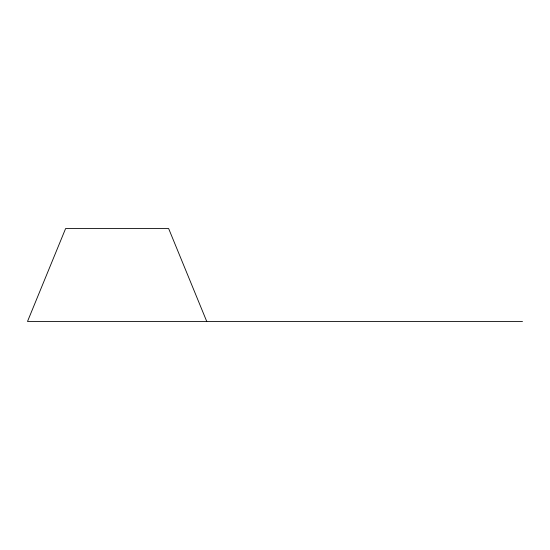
<?xml version="1.0" encoding="UTF-8"?>
<svg xmlns="http://www.w3.org/2000/svg" width="550" height="550" viewBox="0 0 550 550"><rect width="100%" height="100%" fill="white"/><g stroke="black" fill="none" stroke-linecap="round" stroke-linejoin="round"><path stroke-width="0.82" d="M522.5 321.468L27.5 321.468L65.622 228.532L168.63 228.532L206.752 321.468"/></g></svg>
